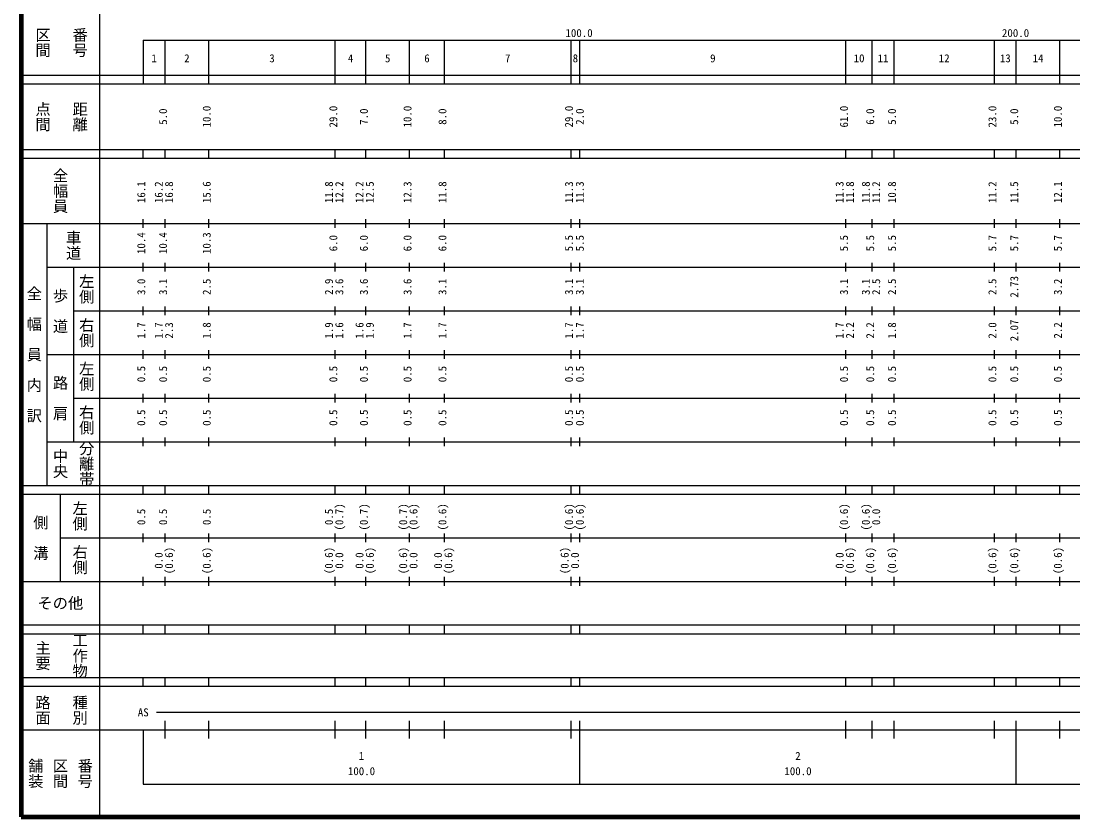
# Model space of a CAD drawing. Units: millimetres on the paper, enlarged 1000 times. Extents: x 40000 to 680000, y 20000 to 380000.
# Drawn here: x 40000 to 280999, y 20000 to 202409 of the extents above; entities that cross this region are included whole.
import ezdxf
from ezdxf.enums import TextEntityAlignment as Align

# ---------------------------------------------------------------- set-up
doc = ezdxf.new("R2010")
doc.units = ezdxf.units.MM
doc.header["$LTSCALE"] = 1000
doc.layers.add('M-TTL', color=2, linetype='Continuous', lineweight=140)
doc.layers.add('M-TTL-BAND', color=7, linetype='Continuous', lineweight=25)
doc.styles.add('@ＭＳ ゴシック', font='')
doc.styles.add('ＭＳ ゴシック', font='')
doc.styles.get('@ＭＳ ゴシック').set_extended_font_data('@MS Gothic')
doc.styles.get('ＭＳ ゴシック').set_extended_font_data('MS Gothic')

msp = doc.modelspace()

# ---------------------------------------------------------------- linework, layer by layer
at = {"layer": 'M-TTL'}
for p, q in [((40000, 380000), (40000, 20000)), ((40000, 380000), (40000, 20000)), ((40000, 20000), (680000, 20000)), ((40000, 20000), (680000, 20000))]:
    msp.add_line(p, q, dxfattribs=at)
at = {"layer": 'M-TTL-BAND'}
for p, q in [((58000, 370000), (58000, 20000)), ((58000, 370000), (58000, 20000)), ((68000, 198000), (579000, 198000)), ((68000, 198000), (68000, 188000)), ((73000, 188000), (73000, 198000)), ((83000, 188000), (83000, 198000)), ((112000, 188000), (112000, 198000)), ((119000, 188000), (119000, 198000)), ((129000, 188000), (129000, 198000)), ((137000, 188000), (137000, 198000)), ((166000, 188000), (166000, 198000)), ((168000, 188000), (168000, 198000)), ((229000, 188000), (229000, 198000)), ((235000, 188000), (235000, 198000)), ((240000, 188000), (240000, 198000)), ((263000, 188000), (263000, 198000)), ((268000, 188000), (268000, 198000)), ((278000, 188000), (278000, 198000)), ((40000, 190000), (579000, 190000)), ((40000, 190000), (579000, 190000)), ((40000, 188000), (579000, 188000)), ((40000, 188000), (579000, 188000)), ((40000, 173000), (579000, 173000)), ((40000, 173000), (579000, 173000)), ((68000, 171000), (68000, 173000)), ((73000, 171000), (73000, 173000)), ((83000, 171000), (83000, 173000)), ((112000, 171000), (112000, 173000)), ((119000, 171000), (119000, 173000)), ((129000, 171000), (129000, 173000)), ((137000, 171000), (137000, 173000)), ((166000, 171000), (166000, 173000)), ((168000, 171000), (168000, 173000)), ((229000, 171000), (229000, 173000)), ((235000, 171000), (235000, 173000)), ((240000, 171000), (240000, 173000)), ((263000, 171000), (263000, 173000)), ((268000, 171000), (268000, 173000)), ((278000, 171000), (278000, 173000)), ((40000, 171000), (579000, 171000)), ((40000, 171000), (579000, 171000)), ((68000, 155000), (68000, 157000)), ((73000, 155000), (73000, 157000)), ((83000, 155000), (83000, 157000)), ((112000, 155000), (112000, 157000)), ((119000, 155000), (119000, 157000)), ((129000, 155000), (129000, 157000)), ((137000, 155000), (137000, 157000)), ((166000, 155000), (166000, 157000)), ((168000, 155000), (168000, 157000)), ((229000, 155000), (229000, 157000)), ((235000, 155000), (235000, 157000)), ((240000, 155000), (240000, 157000)), ((263000, 155000), (263000, 157000)), ((268000, 155000), (268000, 157000)), ((278000, 155000), (278000, 157000)), ((40000, 156000), (579000, 156000)), ((40000, 156000), (579000, 156000)), ((46000, 96000), (46000, 156000)), ((46000, 96000), (46000, 156000)), ((46000, 146000), (579000, 146000)), ((46000, 146000), (579000, 146000)), ((52000, 146000), (52000, 106000)), ((52000, 146000), (52000, 106000)), ((68000, 145000), (68000, 147000)), ((73000, 145000), (73000, 147000)), ((83000, 145000), (83000, 147000)), ((112000, 145000), (112000, 147000)), ((119000, 145000), (119000, 147000)), ((129000, 145000), (129000, 147000)), ((137000, 145000), (137000, 147000)), ((166000, 145000), (166000, 147000)), ((168000, 145000), (168000, 147000)), ((229000, 145000), (229000, 147000)), ((235000, 145000), (235000, 147000)), ((240000, 145000), (240000, 147000)), ((263000, 145000), (263000, 147000)), ((268000, 145000), (268000, 147000)), ((278000, 145000), (278000, 147000)), ((52000, 136000), (579000, 136000)), ((52000, 136000), (579000, 136000)), ((68000, 135000), (68000, 137000)), ((73000, 135000), (73000, 137000)), ((83000, 135000), (83000, 137000)), ((112000, 135000), (112000, 137000)), ((119000, 135000), (119000, 137000)), ((129000, 135000), (129000, 137000)), ((137000, 135000), (137000, 137000)), ((166000, 135000), (166000, 137000)), ((168000, 135000), (168000, 137000)), ((229000, 135000), (229000, 137000)), ((235000, 135000), (235000, 137000)), ((240000, 135000), (240000, 137000)), ((263000, 135000), (263000, 137000)), ((268000, 135000), (268000, 137000)), ((278000, 135000), (278000, 137000)), ((46000, 126000), (579000, 126000)), ((46000, 126000), (579000, 126000)), ((68000, 125000), (68000, 127000)), ((73000, 125000), (73000, 127000)), ((83000, 125000), (83000, 127000)), ((112000, 125000), (112000, 127000)), ((119000, 125000), (119000, 127000)), ((129000, 125000), (129000, 127000)), ((137000, 125000), (137000, 127000)), ((166000, 125000), (166000, 127000)), ((168000, 125000), (168000, 127000)), ((229000, 125000), (229000, 127000)), ((235000, 125000), (235000, 127000)), ((240000, 125000), (240000, 127000)), ((263000, 125000), (263000, 127000)), ((268000, 125000), (268000, 127000)), ((278000, 125000), (278000, 127000)), ((52000, 116000), (579000, 116000)), ((52000, 116000), (579000, 116000)), ((68000, 115000), (68000, 117000)), ((73000, 115000), (73000, 117000)), ((83000, 115000), (83000, 117000)), ((112000, 115000), (112000, 117000)), ((119000, 115000), (119000, 117000)), ((129000, 115000), (129000, 117000)), ((137000, 115000), (137000, 117000)), ((166000, 115000), (166000, 117000)), ((168000, 115000), (168000, 117000)), ((229000, 115000), (229000, 117000)), ((235000, 115000), (235000, 117000)), ((240000, 115000), (240000, 117000)), ((263000, 115000), (263000, 117000)), ((268000, 115000), (268000, 117000)), ((278000, 115000), (278000, 117000)), ((68000, 105000), (68000, 107000)), ((73000, 105000), (73000, 107000)), ((83000, 105000), (83000, 107000)), ((112000, 105000), (112000, 107000)), ((119000, 105000), (119000, 107000)), ((129000, 105000), (129000, 107000)), ((137000, 105000), (137000, 107000)), ((166000, 105000), (166000, 107000)), ((168000, 105000), (168000, 107000)), ((229000, 105000), (229000, 107000)), ((235000, 105000), (235000, 107000)), ((240000, 105000), (240000, 107000)), ((263000, 105000), (263000, 107000)), ((268000, 105000), (268000, 107000)), ((278000, 105000), (278000, 107000)), ((46000, 106000), (579000, 106000)), ((46000, 106000), (579000, 106000)), ((40000, 96000), (579000, 96000)), ((40000, 96000), (579000, 96000)), ((40000, 94000), (579000, 94000)), ((40000, 94000), (579000, 94000)), ((49000, 94000), (49000, 74000)), ((49000, 94000), (49000, 74000)), ((68000, 94000), (68000, 96000)), ((73000, 94000), (73000, 96000)), ((83000, 94000), (83000, 96000)), ((112000, 94000), (112000, 96000)), ((119000, 94000), (119000, 96000)), ((129000, 94000), (129000, 96000)), ((137000, 94000), (137000, 96000)), ((166000, 94000), (166000, 96000)), ((168000, 94000), (168000, 96000)), ((229000, 94000), (229000, 96000)), ((235000, 94000), (235000, 96000)), ((240000, 94000), (240000, 96000)), ((263000, 94000), (263000, 96000)), ((268000, 94000), (268000, 96000)), ((278000, 94000), (278000, 96000)), ((68000, 83000), (68000, 85000)), ((73000, 83000), (73000, 85000)), ((83000, 83000), (83000, 85000)), ((112000, 83000), (112000, 85000)), ((119000, 83000), (119000, 85000)), ((129000, 83000), (129000, 85000)), ((137000, 83000), (137000, 85000)), ((166000, 83000), (166000, 85000)), ((168000, 83000), (168000, 85000)), ((229000, 83000), (229000, 85000)), ((235000, 83000), (235000, 85000)), ((240000, 83000), (240000, 85000)), ((263000, 83000), (263000, 85000)), ((268000, 83000), (268000, 85000)), ((278000, 83000), (278000, 85000)), ((49000, 84000), (579000, 84000)), ((49000, 84000), (579000, 84000)), ((68000, 73000), (68000, 75000)), ((73000, 73000), (73000, 75000)), ((83000, 73000), (83000, 75000)), ((112000, 73000), (112000, 75000)), ((119000, 73000), (119000, 75000)), ((129000, 73000), (129000, 75000)), ((137000, 73000), (137000, 75000)), ((166000, 73000), (166000, 75000)), ((168000, 73000), (168000, 75000)), ((229000, 73000), (229000, 75000)), ((235000, 73000), (235000, 75000)), ((240000, 73000), (240000, 75000)), ((263000, 73000), (263000, 75000)), ((268000, 73000), (268000, 75000)), ((278000, 73000), (278000, 75000)), ((40000, 74000), (579000, 74000)), ((40000, 74000), (579000, 74000)), ((40000, 64000), (579000, 64000)), ((40000, 64000), (579000, 64000)), ((68000, 62000), (68000, 64000)), ((73000, 62000), (73000, 64000)), ((83000, 62000), (83000, 64000)), ((112000, 62000), (112000, 64000)), ((119000, 62000), (119000, 64000)), ((129000, 62000), (129000, 64000)), ((137000, 62000), (137000, 64000)), ((166000, 62000), (166000, 64000)), ((168000, 62000), (168000, 64000)), ((229000, 62000), (229000, 64000)), ((235000, 62000), (235000, 64000)), ((240000, 62000), (240000, 64000)), ((263000, 62000), (263000, 64000)), ((268000, 62000), (268000, 64000)), ((278000, 62000), (278000, 64000)), ((40000, 62000), (579000, 62000)), ((40000, 62000), (579000, 62000)), ((40000, 52000), (579000, 52000)), ((40000, 52000), (579000, 52000)), ((68000, 50000), (68000, 52000)), ((73000, 50000), (73000, 52000)), ((83000, 50000), (83000, 52000)), ((112000, 50000), (112000, 52000)), ((119000, 50000), (119000, 52000)), ((129000, 50000), (129000, 52000)), ((137000, 50000), (137000, 52000)), ((166000, 50000), (166000, 52000)), ((168000, 50000), (168000, 52000)), ((229000, 50000), (229000, 52000)), ((235000, 50000), (235000, 52000)), ((240000, 50000), (240000, 52000)), ((263000, 50000), (263000, 52000)), ((268000, 50000), (268000, 52000)), ((278000, 50000), (278000, 52000)), ((40000, 50000), (579000, 50000)), ((40000, 50000), (579000, 50000)), ((71000, 44000), (534000, 44000)), ((73000, 38000), (73000, 42000)), ((83000, 38000), (83000, 42000)), ((112000, 38000), (112000, 42000)), ((119000, 38000), (119000, 42000)), ((129000, 38000), (129000, 42000)), ((137000, 38000), (137000, 42000)), ((166000, 38000), (166000, 42000)), ((168000, 27500), (168000, 42000)), ((229000, 38000), (229000, 42000)), ((235000, 38000), (235000, 42000)), ((240000, 38000), (240000, 42000)), ((263000, 38000), (263000, 42000)), ((268000, 27500), (268000, 42000)), ((278000, 38000), (278000, 42000)), ((40000, 40000), (579000, 40000)), ((40000, 40000), (579000, 40000)), ((68000, 40000), (68000, 27500)), ((68000, 27500), (579000, 27500))]:
    msp.add_line(p, q, dxfattribs=at)

# ---------------------------------------------------------------- texts
at = {"layer": 'M-TTL-BAND', "style": '@ＭＳ ゴシック'}
for s, p in [('区間', (45000, 197500)), ('区間', (45000, 197500)), ('番号', (53500, 197500)), ('番号', (53500, 197500)), ('点間', (45000, 180500)), ('点間', (45000, 180500)), ('距離', (53500, 180500)), ('距離', (53500, 180500)), ('全幅員', (49000, 163500)), ('全幅員', (49000, 163500)), ('車道', (52000, 151000)), ('車道', (52000, 151000)), ('左側', (55000, 141000)), ('左側', (55000, 141000)), ('全\u3000幅\u3000員\u3000内\u3000訳', (43000, 126000)), ('全\u3000幅\u3000員\u3000内\u3000訳', (43000, 126000)), ('歩\u3000道', (49000, 136000)), ('歩\u3000道', (49000, 136000)), ('右側', (55000, 131000)), ('右側', (55000, 131000)), ('左側', (55000, 121000)), ('左側', (55000, 121000)), ('路\u3000肩', (49000, 116000)), ('路\u3000肩', (49000, 116000)), ('右側', (55000, 111000)), ('右側', (55000, 111000)), ('分離帯', (55000, 101000)), ('分離帯', (55000, 101000)), ('中央', (49000, 101000)), ('中央', (49000, 101000)), ('左側', (53500, 89000)), ('左側', (53500, 89000)), ('側\u3000溝', (44500, 84000)), ('側\u3000溝', (44500, 84000)), ('右側', (53500, 79000)), ('右側', (53500, 79000)), ('主要', (45000, 57000)), ('主要', (45000, 57000)), ('工作物', (53500, 57000)), ('工作物', (53500, 57000)), ('路面', (45000, 44500)), ('路面', (45000, 44500)), ('種別', (53500, 44500)), ('種別', (53500, 44500)), ('舗装', (43333, 30000)), ('舗装', (43333, 30000)), ('区間', (49000, 30000)), ('区間', (49000, 30000)), ('番号', (54667, 30000)), ('番号', (54667, 30000))]:
    msp.add_text(s, height=2566, rotation=270, dxfattribs=at).set_placement(p, align=Align.MIDDLE_CENTER)
at = {"layer": 'M-TTL-BAND', "style": 'ＭＳ ゴシック'}
for s, p in [('100.0', (167844, 198195)), ('200.0', (267844, 198195)), ('1', (70500, 192405)), ('2', (78000, 192405)), ('3', (97500, 192405)), ('4', (115500, 192405)), ('5', (124000, 192405)), ('6', (133000, 192405)), ('7', (151500, 192405)), ('8', (167000, 192405)), ('9', (198500, 192405)), ('10', (232000, 192405)), ('11', (237500, 192405)), ('12', (251500, 192405)), ('13', (265500, 192405)), ('14', (273000, 192405)), ('AS', (68000, 42500)), ('1', (118000, 32523)), ('2', (218000, 32523)), ('100.0', (118000, 29033)), ('100.0', (218000, 29033))]:
    msp.add_text(s, height=1833, dxfattribs=at).set_placement(p, align=Align.BOTTOM_CENTER)
for s, p in [('5.0', (74000, 180500)), ('10.0', (84000, 180500)), ('29.0', (113000, 180500)), ('7.0', (120000, 180500)), ('10.0', (130000, 180500)), ('8.0', (138000, 180500)), ('29.0', (167000, 180500)), ('2.0', (169478, 180500)), ('61.0', (230000, 180500)), ('6.0', (236000, 180500)), ('5.0', (241000, 180500)), ('23.0', (264000, 180500)), ('5.0', (269000, 180500)), ('10.0', (279000, 180500)), ('16.1', (69000, 163174)), ('16.2', (73000, 163174)), ('16.8', (75370, 163174)), ('15.6', (84000, 163174)), ('11.8', (112000, 163174)), ('12.2', (114370, 163174)), ('12.2', (119000, 163174)), ('12.5', (121370, 163174)), ('12.3', (130000, 163174)), ('11.8', (138000, 163174)), ('11.3', (167000, 163174)), ('11.3', (169478, 163174)), ('11.3', (229000, 163174)), ('11.8', (231370, 163174)), ('11.8', (235000, 163174)), ('11.2', (237370, 163174)), ('10.8', (241000, 163174)), ('11.2', (264000, 163174)), ('11.5', (269000, 163174)), ('12.1', (279000, 163174)), ('10.4', (69000, 151500)), ('10.4', (74000, 151500)), ('10.3', (84000, 151500)), ('6.0', (113000, 151500)), ('6.0', (120000, 151500)), ('6.0', (130000, 151500)), ('6.0', (138000, 151500)), ('5.5', (167000, 151500)), ('5.5', (169478, 151500)), ('5.5', (230000, 151500)), ('5.5', (236000, 151500)), ('5.5', (241000, 151500)), ('5.7', (264000, 151500)), ('5.7', (269000, 151500)), ('5.7', (279000, 151500)), ('3.0', (69000, 141500)), ('3.1', (74000, 141500)), ('2.5', (84000, 141500)), ('2.9', (112000, 141500)), ('3.6', (114370, 141500)), ('3.6', (120000, 141500)), ('3.6', (130000, 141500)), ('3.1', (138000, 141500)), ('3.1', (167000, 141500)), ('3.1', (169478, 141500)), ('3.1', (230000, 141500)), ('3.1', (235000, 141500)), ('2.5', (237370, 141500)), ('2.5', (241000, 141500)), ('2.5', (264000, 141500)), ('2.73', (269000, 141500)), ('3.2', (279000, 141500)), ('1.7', (69000, 131500)), ('1.7', (73000, 131500)), ('2.3', (75370, 131500)), ('1.8', (84000, 131500)), ('1.9', (112000, 131500)), ('1.6', (114370, 131500)), ('1.6', (119000, 131500)), ('1.9', (121370, 131500)), ('1.7', (130000, 131500)), ('1.7', (138000, 131500)), ('1.7', (167000, 131500)), ('1.7', (169478, 131500)), ('1.7', (229000, 131500)), ('2.2', (231370, 131500)), ('2.2', (236000, 131500)), ('1.8', (241000, 131500)), ('2.0', (264000, 131500)), ('2.07', (269000, 131500)), ('2.2', (279000, 131500)), ('0.5', (69000, 121500)), ('0.5', (74000, 121500)), ('0.5', (84000, 121500)), ('0.5', (113000, 121500)), ('0.5', (120000, 121500)), ('0.5', (130000, 121500)), ('0.5', (138000, 121500)), ('0.5', (167000, 121500)), ('0.5', (169478, 121500)), ('0.5', (230000, 121500)), ('0.5', (236000, 121500)), ('0.5', (241000, 121500)), ('0.5', (264000, 121500)), ('0.5', (269000, 121500)), ('0.5', (279000, 121500)), ('0.5', (69000, 111500)), ('0.5', (74000, 111500)), ('0.5', (84000, 111500)), ('0.5', (113000, 111500)), ('0.5', (120000, 111500)), ('0.5', (130000, 111500)), ('0.5', (138000, 111500)), ('0.5', (167000, 111500)), ('0.5', (169478, 111500)), ('0.5', (230000, 111500)), ('0.5', (236000, 111500)), ('0.5', (241000, 111500)), ('0.5', (264000, 111500)), ('0.5', (269000, 111500)), ('0.5', (279000, 111500)), ('0.5', (69000, 88764)), ('0.5', (74000, 88764)), ('0.5', (84000, 88764)), ('0.5', (112000, 88764)), ('(0.7)', (114370, 88764)), ('(0.7)', (120000, 88764)), ('(0.7)', (129000, 88764)), ('(0.6)', (131370, 88764)), ('(0.6)', (138000, 88764)), ('(0.6)', (167000, 88764)), ('(0.6)', (169478, 88764)), ('(0.6)', (230000, 88764)), ('(0.6)', (235000, 88764)), ('0.0', (237370, 88764)), ('0.0', (73000, 78764)), ('(0.6)', (75370, 78764)), ('(0.6)', (84000, 78764)), ('(0.6)', (112000, 78764)), ('0.0', (114370, 78764)), ('0.0', (119000, 78764)), ('(0.6)', (121370, 78764)), ('(0.6)', (129000, 78764)), ('0.0', (131370, 78764)), ('0.0', (137000, 78764)), ('(0.6)', (139370, 78764)), ('(0.6)', (166000, 78764)), ('0.0', (168370, 78764)), ('0.0', (229000, 78764)), ('(0.6)', (231370, 78764)), ('(0.6)', (236000, 78764)), ('(0.6)', (241000, 78764)), ('(0.6)', (264000, 78764)), ('(0.6)', (269000, 78764)), ('(0.6)', (279000, 78764))]:
    msp.add_text(s, height=1833, rotation=90, dxfattribs=at).set_placement(p, align=Align.BOTTOM_CENTER)
msp.add_text('その他', height=2566, dxfattribs=at).set_placement((49000, 69000), align=Align.MIDDLE_CENTER)
msp.add_text('その他', height=2566, dxfattribs=at).set_placement((49000, 69000), align=Align.MIDDLE_CENTER)

doc.saveas('drawing.dxf')
